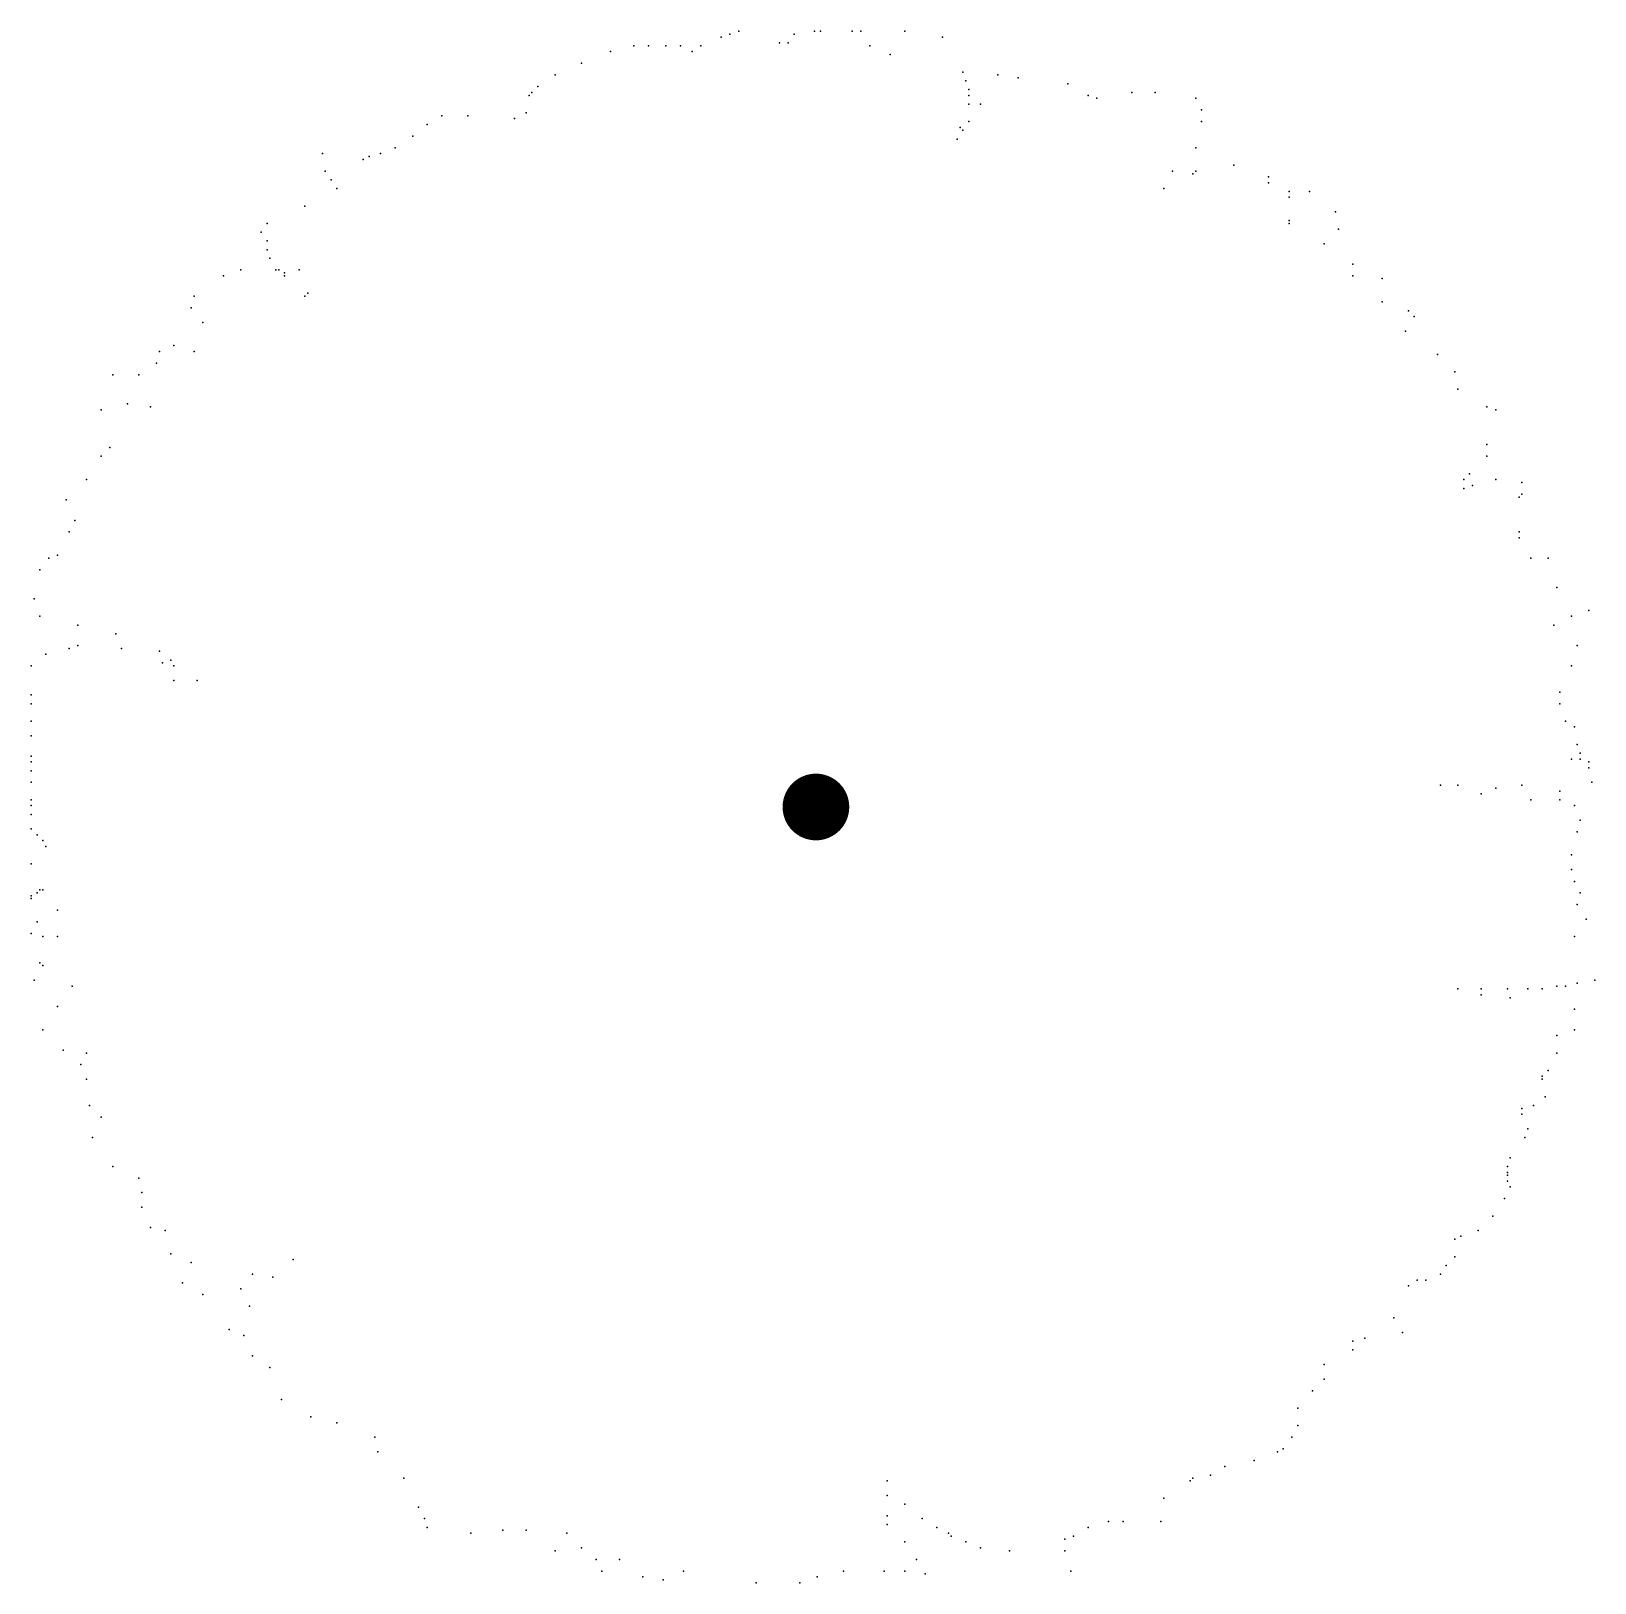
# Model space of a CAD drawing. Extents: x -0.51 to 0.51, y -0.51 to 0.51.
import ezdxf

# ---------------------------------------------------------------- set-up
doc = ezdxf.new("R2010")
doc.units = 0
doc.header["$MEASUREMENT"] = 0
doc.layers.get('0').update_dxf_attribs({"linetype": 'CONTINUOUS'})

msp = doc.modelspace()

# ---------------------------------------------------------------- linework, layer by layer
at = {"const_width": 0.0217}
msp.add_lwpolyline([(-0.0109, 0, 1), (0.0109, 0, 1)], format="xyb", close=True, dxfattribs=at)
for p in [(-0.0617, 0.5023), (-0.0561, 0.5042), (-0.0503, 0.5061), (-0.0143, 0.5042), (-0.001, 0.5061), (0.0029, 0.5061), (0.0237, 0.5061), (0.0294, 0.5061), (0.0579, 0.5061), (0.0826, 0.5023), (0.0826, 0.5023), (-0.1339, 0.4928), (-0.1187, 0.4966), (-0.1092, 0.4966), (-0.0978, 0.4966), (-0.0883, 0.4966), (-0.0807, 0.4928), (-0.075, 0.4966), (-0.0237, 0.4985), (-0.018, 0.4985), (0.0351, 0.4966), (0.0484, 0.4909), (-0.1529, 0.4852), (0.0959, 0.4795), (-0.1814, 0.47), (-0.17, 0.4776), (0.0978, 0.4738), (0.1187, 0.4776), (0.132, 0.4757), (0.1642, 0.4719), (-0.1871, 0.4643), (-0.1852, 0.4662), (0.0997, 0.4681), (0.0997, 0.4643), (0.1775, 0.4643), (0.1832, 0.4624), (0.206, 0.4662), (0.2212, 0.4662), (0.2478, 0.4624), (-0.2441, 0.451), (-0.2441, 0.451), (-0.227, 0.451), (-0.1966, 0.4491), (-0.189, 0.4529), (0.0997, 0.4586), (0.1073, 0.4586), (0.2516, 0.4548), (-0.2535, 0.4453), (0.094, 0.4434), (0.0959, 0.4415), (0.0997, 0.4472), (0.2516, 0.4472), (0.2516, 0.4472), (-0.2744, 0.4301), (-0.263, 0.4377), (0.0921, 0.4358), (0.0921, 0.4358), (0.2478, 0.4301), (-0.3219, 0.4263), (-0.2953, 0.4225), (-0.2915, 0.4244), (-0.2839, 0.4263), (0.2725, 0.4187), (-0.32, 0.4149), (-0.3162, 0.4092), (0.2326, 0.4149), (0.2459, 0.413), (0.2478, 0.4149), (0.2953, 0.4111), (-0.3124, 0.4035), (0.2269, 0.4035), (0.2953, 0.4073), (0.3086, 0.4016), (0.3086, 0.3979), (0.3219, 0.4016), (-0.3333, 0.3921), (0.339, 0.3883), (-0.358, 0.3807), (0.3086, 0.3826), (0.3086, 0.3807), (-0.3618, 0.3751), (-0.358, 0.3694), (0.3314, 0.3674), (0.3409, 0.377), (-0.358, 0.3636), (-0.3561, 0.358), (-0.3751, 0.3504), (-0.3523, 0.3504), (-0.3504, 0.3504), (-0.3466, 0.3485), (-0.3371, 0.3504), (0.3503, 0.3542), (-0.3865, 0.3466), (-0.3466, 0.3466), (0.3503, 0.3466), (0.3694, 0.3447), (-0.4055, 0.3333), (-0.3333, 0.3333), (-0.3314, 0.3352), (0.3694, 0.3295), (-0.4074, 0.3257), (-0.3998, 0.3162), (0.3865, 0.3238), (0.3903, 0.32), (0.3846, 0.3105), (-0.4282, 0.2972), (-0.4188, 0.301), (-0.4055, 0.2972), (-0.4301, 0.2896), (0.4054, 0.2953), (-0.4587, 0.282), (-0.4416, 0.282), (0.4168, 0.2839), (0.4187, 0.2725), (-0.4662, 0.2592), (-0.4491, 0.263), (-0.434, 0.2611), (0.4377, 0.2611), (0.4434, 0.2592), (0.4377, 0.2364), (-0.4662, 0.2288), (-0.4606, 0.2345), (0.4377, 0.2288), (0.4263, 0.2174), (-0.4757, 0.2136), (0.4225, 0.2136), (0.4225, 0.2079), (0.4282, 0.2098), (0.4434, 0.2136), (0.4605, 0.2117), (0.4605, 0.2042), (-0.489, 0.2003), (0.4586, 0.2022), (-0.4833, 0.187), (-0.4871, 0.1795), (0.4586, 0.1795), (0.4586, 0.1756), (-0.4947, 0.1642), (-0.5061, 0.1548), (-0.5004, 0.1624), (0.4662, 0.1624), (0.4776, 0.1624), (0.4833, 0.1433), (0.4833, 0.1433), (-0.5099, 0.1358), (-0.5061, 0.1244), (0.4928, 0.1244), (0.5042, 0.1282), (-0.4814, 0.1187), (-0.4567, 0.113), (0.4814, 0.1187), (-0.4871, 0.1035), (-0.4814, 0.1054), (-0.4529, 0.1035), (0.4966, 0.1054), (-0.5118, 0.0921), (-0.5023, 0.0997), (-0.4282, 0.1016), (-0.4263, 0.094), (-0.4207, 0.0959), (-0.4188, 0.0921), (0.4928, 0.0921), (-0.4188, 0.0826), (-0.4036, 0.0826), (-0.5118, 0.0731), (0.4852, 0.075), (-0.5118, 0.0674), (0.4852, 0.0674), (-0.5118, 0.056), (0.489, 0.056), (0.4947, 0.0522), (-0.5118, 0.0465), (0.4966, 0.0408), (-0.5118, 0.0332), (0.4928, 0.0313), (0.4985, 0.0351), (0.4985, 0.0313), (-0.5118, 0.0294), (-0.5118, 0.0237), (0.5042, 0.0294), (0.5042, 0.0256), (-0.5118, 0.0161), (0.4073, 0.0142), (0.4187, 0.0142), (0.4434, 0.0123), (0.4605, 0.0142), (0.4852, 0.0104), (0.5061, 0.0161), (-0.5118, 0.0047), (-0.5118, 0.0009), (0.4339, 0.0085), (0.4339, 0.0085), (0.4662, 0.0047), (0.4852, 0.0047), (0.4947, 0.0009), (0.4947, 0.0009), (-0.5118, -0.0048), (0.4985, -0.0086), (-0.5118, -0.0142), (-0.508, -0.0181), (0.4966, -0.0162), (-0.5042, -0.0219), (-0.5023, -0.0257), (-0.5118, -0.037), (0.4928, -0.0313), (0.4928, -0.0408), (0.4928, -0.0408), (0.4947, -0.0485), (-0.5118, -0.0579), (-0.5118, -0.0598), (-0.508, -0.056), (-0.5061, -0.0541), (-0.5042, -0.0541), (0.4985, -0.056), (-0.4947, -0.0674), (0.4966, -0.0636), (-0.508, -0.075), (0.5023, -0.0731), (-0.5118, -0.0826), (-0.5042, -0.0845), (-0.4947, -0.0845), (0.4947, -0.0845), (-0.5061, -0.1016), (-0.5042, -0.1035), (-0.5099, -0.113), (-0.4852, -0.1168), (0.4187, -0.1187), (0.4187, -0.1187), (0.4339, -0.1187), (0.451, -0.1187), (0.4643, -0.1187), (0.4738, -0.1187), (0.4833, -0.1168), (0.489, -0.1168), (0.4966, -0.1149), (0.508, -0.113), (-0.4947, -0.1301), (0.4339, -0.1225), (0.4339, -0.1225), (0.4529, -0.1244), (0.4947, -0.132), (-0.5042, -0.1453), (0.4833, -0.1491), (0.4947, -0.1453), (-0.4909, -0.1586), (-0.4757, -0.1605), (0.4833, -0.1605), (-0.4795, -0.1681), (0.4776, -0.1719), (-0.4757, -0.1776), (0.4738, -0.1757), (0.4738, -0.1776), (0.4757, -0.189), (-0.4738, -0.1947), (-0.4662, -0.2023), (0.4605, -0.1966), (0.4605, -0.2004), (0.4681, -0.1947), (0.4643, -0.2099), (-0.4719, -0.2156), (0.4624, -0.2156), (-0.4587, -0.2345), (0.451, -0.2345), (0.4529, -0.2288), (-0.4416, -0.2422), (0.451, -0.2384), (0.451, -0.2403), (0.451, -0.2441), (-0.4397, -0.2516), (0.4529, -0.2478), (0.4529, -0.2478), (-0.4397, -0.2611), (0.4491, -0.2554), (-0.434, -0.2744), (0.4415, -0.2669), (-0.4244, -0.2763), (0.4168, -0.282), (0.4206, -0.2801), (0.432, -0.2763), (-0.4207, -0.2915), (-0.3409, -0.2953), (0.4168, -0.2934), (-0.4074, -0.2972), (-0.3675, -0.3048), (0.4073, -0.3048), (0.4111, -0.2991), (-0.4131, -0.3105), (-0.3751, -0.3143), (-0.3542, -0.3067), (-0.3542, -0.3067), (0.3865, -0.3124), (0.3921, -0.3086), (0.3978, -0.3086), (-0.3998, -0.3181), (-0.3694, -0.3257), (0.3769, -0.3333), (-0.3827, -0.3409), (-0.3732, -0.3447), (0.358, -0.3466), (0.3827, -0.3428), (0.3503, -0.3485), (0.3503, -0.3542), (-0.3675, -0.358), (-0.3561, -0.3656), (0.3314, -0.3637), (0.3314, -0.3637), (0.3314, -0.3637), (0.3314, -0.3732), (-0.3485, -0.3865), (0.3238, -0.3808), (0.3143, -0.3922), (-0.3295, -0.3979), (-0.3124, -0.4017), (0.3143, -0.4036), (-0.2877, -0.4112), (0.3105, -0.4112), (-0.2858, -0.4207), (0.2858, -0.4263), (0.301, -0.4207), (0.3048, -0.4188), (-0.2688, -0.4378), (0.2459, -0.4378), (0.2573, -0.4359), (0.2668, -0.4302), (0.0465, -0.4397), (0.244, -0.4397), (-0.2592, -0.4568), (0.0465, -0.4491), (0.0579, -0.4548), (0.2269, -0.451), (-0.2554, -0.4643), (0.0465, -0.4625), (0.0465, -0.4681), (0.0693, -0.4643), (0.1908, -0.4662), (0.2003, -0.4662), (0.225, -0.4662), (-0.2535, -0.47), (-0.2251, -0.4738), (-0.2042, -0.4719), (-0.189, -0.4719), (-0.1624, -0.4738), (0.0788, -0.47), (0.0864, -0.4738), (0.0864, -0.4738), (0.0883, -0.4757), (0.1623, -0.4776), (0.1681, -0.4757), (0.1775, -0.47), (-0.17, -0.4852), (-0.1529, -0.4833), (0.0579, -0.4795), (0.0978, -0.4795), (0.1073, -0.4833), (0.1263, -0.4852), (0.1623, -0.4852), (-0.1434, -0.4909), (-0.1396, -0.4985), (-0.1282, -0.4909), (-0.0864, -0.4985), (-0.0864, -0.4985), (0.018, -0.4985), (0.0446, -0.4985), (0.0579, -0.4985), (0.0655, -0.4909), (0.1662, -0.4985), (-0.113, -0.5023), (-0.0997, -0.5042), (-0.0389, -0.5061), (-0.0105, -0.5061), (0.0009, -0.5023), (0.0712, -0.5004)]:
    msp.add_point(p)

doc.saveas('drawing.dxf')
